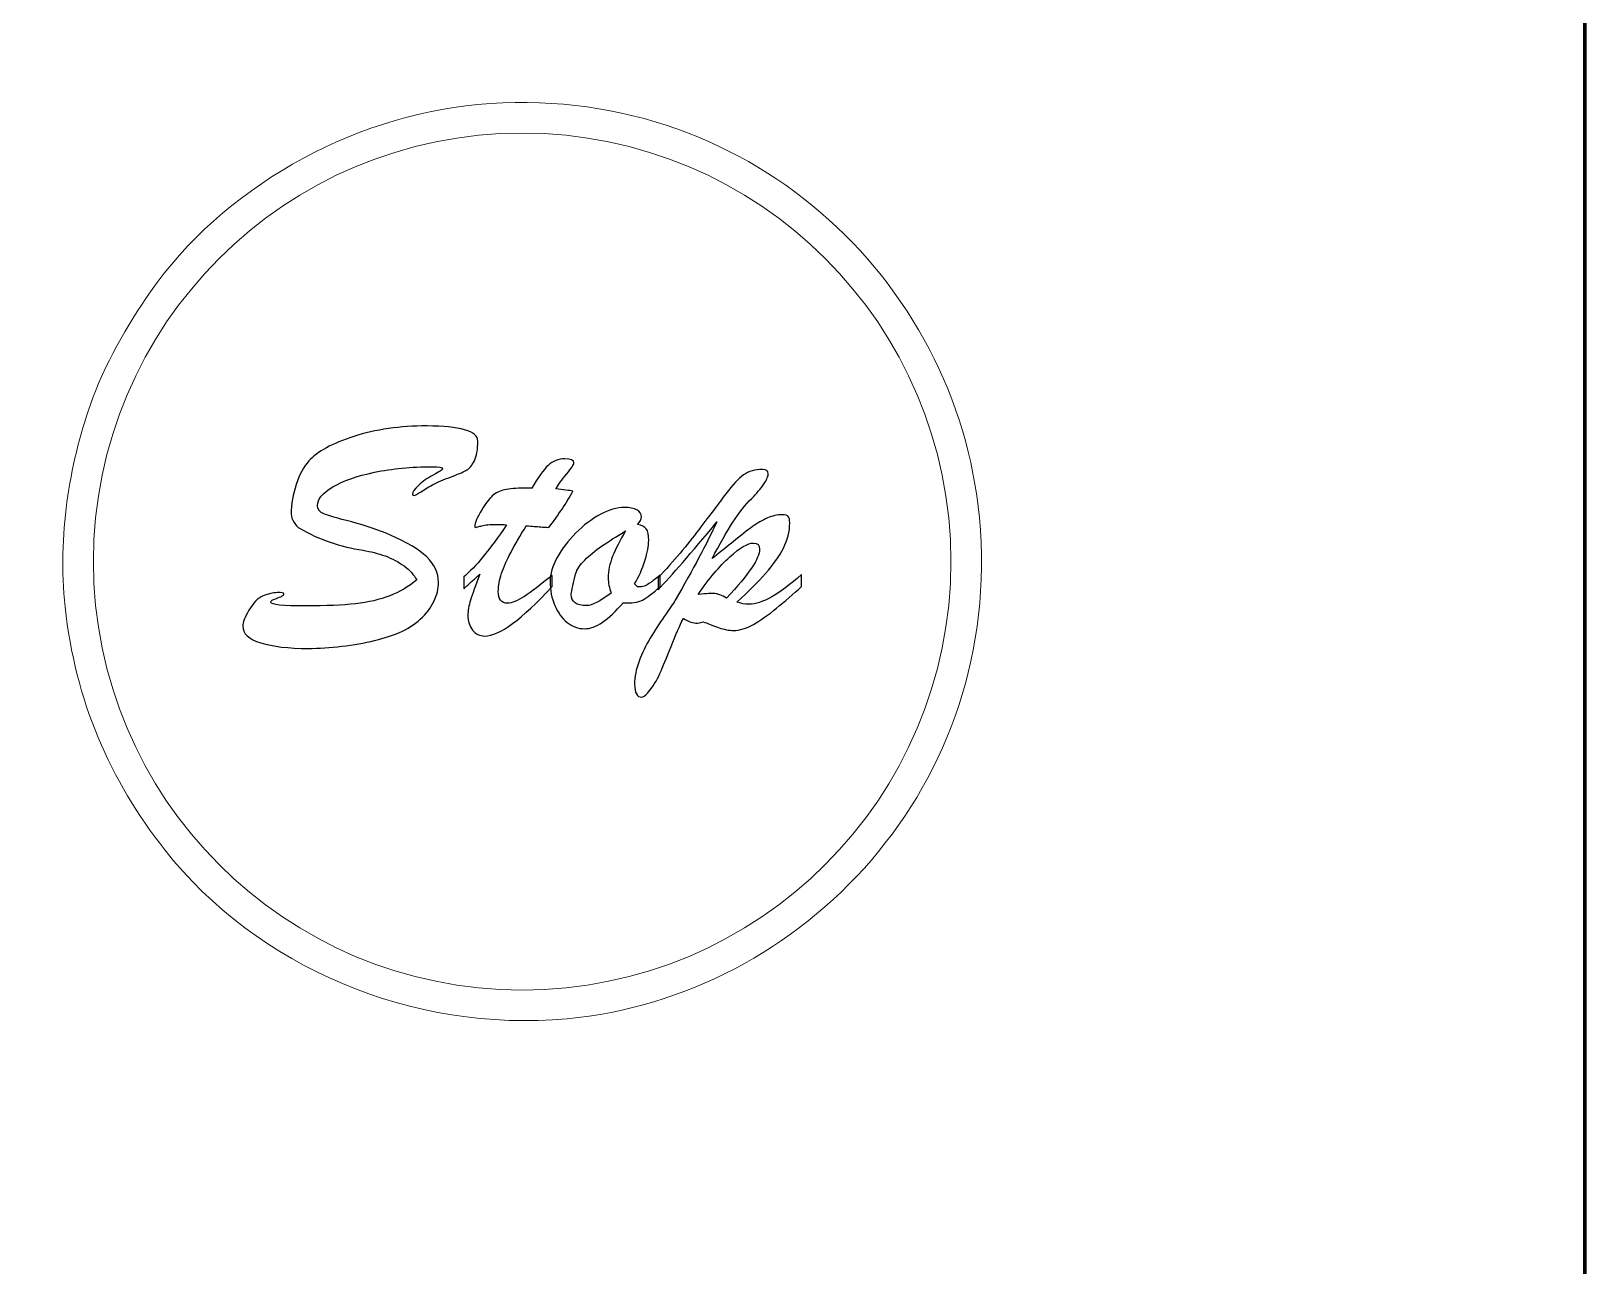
# Model space of a CAD drawing. Header units: millimetres. Extents: x -35 to 35, y -40.2 to 39.8.
# Drawn here: x 9.63 to 35, y -15.51 to 4.67 of the extents above; entities that cross this region are included whole.
import ezdxf

# ---------------------------------------------------------------- set-up
doc = ezdxf.new("R2010")
doc.units = ezdxf.units.MM
doc.header["$MEASUREMENT"] = 0
doc.layers.add('layer 1', color=7, linetype='Continuous')

msp = doc.modelspace()

# ---------------------------------------------------------------- linework, layer by layer
at = {"layer": 'layer 1', "color": 142, "lineweight": 20}
msp.add_ellipse((17.6478, -4), major_axis=(7.0001, 0), ratio=0.9999857, dxfattribs=at)
at = {"layer": 'layer 1', "color": 253, "lineweight": 70}
msp.add_open_spline([(-29.2, 39.8101), (-29.2, 39.8101), (29.1999, 39.8101), (29.1999, 39.8101), (29.1999, 39.8101), (32.39, 39.8101), (35, 37.2001), (35, 34.0102), (35, 34.0102), (35, 34.0102), (35, -34.39), (35, -34.39), (35, -34.39), (35, -37.5799), (32.39, -40.1899), (29.1999, -40.1899), (29.1999, -40.1899), (29.1999, -40.1899), (-29.2, -40.1899), (-29.2, -40.1899), (-29.2, -40.1899), (-32.3901, -40.1899), (-35, -37.5799), (-35, -34.39), (-35, -34.39), (-35, -34.39), (-35, 34.0102), (-35, 34.0102), (-35, 34.0102), (-35, 37.2001), (-32.3901, 39.8101), (-29.2, 39.8101)], degree=3, knots=[0, 0, 0, 0, 0.1111111, 0.1111111, 0.1111111, 0.1111111, 0.2222222, 0.2222222, 0.2222222, 0.2222222, 0.3333333, 0.3333333, 0.3333333, 0.3333333, 0.4444444, 0.4444444, 0.4444444, 0.4444444, 0.5555556, 0.5555556, 0.5555556, 0.5555556, 0.6666667, 0.6666667, 0.6666667, 0.6666667, 0.7777778, 0.7777778, 0.7777778, 0.7777778, 1, 1, 1, 1], dxfattribs=at)
at = {"layer": 'layer 1', "color": 251, "lineweight": 9}
msp.add_open_spline([(10.1861, -4.7412), (10.3485, -6.2775), (10.9176, -7.5745), (11.8124, -8.71), (11.8124, -8.71), (13.3221, -10.6256), (15.8502, -11.7031), (18.3828, -11.468), (18.3828, -11.468), (22.2408, -11.11), (25.5242, -7.6451), (25.1127, -3.2819), (25.1127, -3.2819), (24.7452, 0.615), (21.2997, 3.8667), (16.9226, 3.4666), (16.9226, 3.4666), (14.8282, 3.2751), (12.7376, 2.078), (11.5751, 0.4017), (11.5751, 0.4017), (11.1895, -0.1543), (10.8312, -0.7734), (10.601, -1.4319), (10.601, -1.4319), (10.2477, -2.4429), (10.0623, -3.5702), (10.1861, -4.7412)], degree=3, knots=[0, 0, 0, 0, 0.125, 0.125, 0.125, 0.125, 0.25, 0.25, 0.25, 0.25, 0.375, 0.375, 0.375, 0.375, 0.5, 0.5, 0.5, 0.5, 0.625, 0.625, 0.625, 0.625, 0.75, 0.75, 0.75, 0.75, 1, 1, 1, 1], dxfattribs=at)
at = {"layer": 'layer 1', "color": 142}
for points, knots in [([(15.9261, -4.3011), (15.88, -4.2164), (15.8113, -4.1402), (15.7191, -4.0725), (15.7191, -4.0725), (15.6279, -4.0048), (15.5244, -3.9502), (15.4096, -3.9088), (15.4096, -3.9088), (15.2948, -3.8674), (15.1744, -3.8364), (15.0503, -3.8166), (15.0503, -3.8166), (14.6796, -3.7611), (14.3334, -3.6416), (14.0117, -3.4554), (14.0117, -3.4554), (13.9844, -3.4413), (13.9552, -3.4102), (13.9242, -3.3622), (13.9242, -3.3622), (13.8932, -3.3143), (13.8772, -3.2682), (13.8772, -3.224), (13.8772, -3.224), (13.8772, -3.0631), (13.9044, -2.9003), (13.9581, -2.7385), (13.9581, -2.7385), (14.0126, -2.5758), (14.0813, -2.4488), (14.166, -2.3566), (14.166, -2.3566), (14.3014, -2.2042), (14.546, -2.0706), (14.8997, -1.9559), (14.8997, -1.9559), (15.2535, -1.842), (15.6514, -1.7846), (16.0945, -1.7846), (16.0945, -1.7846), (16.3588, -1.7846), (16.563, -1.8053), (16.7078, -1.8458), (16.7078, -1.8458), (16.8518, -1.8862), (16.9242, -1.9483), (16.9242, -2.033), (16.9242, -2.033), (16.9242, -2.1713), (16.9044, -2.2785), (16.8668, -2.3538), (16.8668, -2.3538), (16.8292, -2.429), (16.7887, -2.4789), (16.7464, -2.5043), (16.7464, -2.5043), (16.7031, -2.5288), (16.6269, -2.5626), (16.5187, -2.605), (16.5187, -2.605), (16.403, -2.6454), (16.3024, -2.6877), (16.2168, -2.732), (16.2168, -2.732), (16.1312, -2.7762), (16.0587, -2.8185), (15.9976, -2.859), (15.9976, -2.859), (15.9374, -2.8994), (15.8997, -2.9192), (15.8847, -2.9192), (15.8847, -2.9192), (15.8668, -2.9192), (15.8574, -2.9116), (15.8574, -2.8975), (15.8574, -2.8975), (15.8574, -2.8655), (15.8894, -2.8185), (15.9552, -2.7555), (15.9552, -2.7555), (16.0202, -2.6915), (16.1011, -2.636), (16.1961, -2.588), (16.1961, -2.588), (16.2977, -2.5353), (16.3475, -2.5015), (16.3475, -2.4864), (16.3475, -2.4864), (16.3475, -2.4629), (16.292, -2.4507), (16.1801, -2.4507), (16.1801, -2.4507), (15.8395, -2.4507), (15.5263, -2.4808), (15.2375, -2.5419), (15.2375, -2.5419), (14.9487, -2.6021), (14.7219, -2.6821), (14.5554, -2.7809), (14.5554, -2.7809), (14.3889, -2.8806), (14.3061, -2.9812), (14.3061, -3.0838), (14.3061, -3.0838), (14.3061, -3.1487), (14.3409, -3.1939), (14.4096, -3.2202), (14.4096, -3.2202), (14.4783, -3.2465), (14.6307, -3.2917), (14.8659, -3.3538), (14.8659, -3.3538), (15.1001, -3.4159), (15.3108, -3.4883), (15.4962, -3.5683), (15.4962, -3.5683), (15.7624, -3.6821), (15.9599, -3.8006), (16.0888, -3.9239), (16.0888, -3.9239), (16.2177, -4.0471), (16.2817, -4.1844), (16.2817, -4.3368), (16.2817, -4.3368), (16.2817, -4.4413), (16.2563, -4.5466), (16.2055, -4.652), (16.2055, -4.652), (16.1556, -4.7574), (16.0813, -4.8543), (15.9844, -4.9427), (15.9844, -4.9427), (15.8866, -5.0302), (15.7746, -5.1026), (15.6476, -5.16), (15.6476, -5.16), (15.5394, -5.2061), (15.403, -5.2494), (15.2393, -5.2898), (15.2393, -5.2898), (15.0747, -5.3303), (14.8969, -5.3622), (14.705, -5.3848), (14.705, -5.3848), (14.5131, -5.4083), (14.3297, -5.4196), (14.1556, -5.4196), (14.1556, -5.4196), (13.8339, -5.4196), (13.5752, -5.3895), (13.3795, -5.3284), (13.3795, -5.3284), (13.1838, -5.2682), (13.086, -5.176), (13.086, -5.0527), (13.086, -5.0527), (13.086, -4.9982), (13.1189, -4.9126), (13.1857, -4.7959), (13.1857, -4.7959), (13.2516, -4.6793), (13.3297, -4.6003), (13.42, -4.5598), (13.42, -4.5598), (13.499, -4.5288), (13.5752, -4.5109), (13.6486, -4.5062), (13.6486, -4.5062), (13.7219, -4.5015), (13.7586, -4.5099), (13.7586, -4.5325), (13.7586, -4.5325), (13.7586, -4.5382), (13.7558, -4.5438), (13.7502, -4.5495), (13.7502, -4.5495), (13.7445, -4.5542), (13.7389, -4.5589), (13.7313, -4.5626), (13.7313, -4.5626), (13.7238, -4.5664), (13.7163, -4.5701), (13.7088, -4.5739), (13.7088, -4.5739), (13.6721, -4.589), (13.6429, -4.6003), (13.6194, -4.6087), (13.6194, -4.6087), (13.5968, -4.6162), (13.578, -4.6247), (13.5648, -4.6332), (13.5648, -4.6332), (13.5507, -4.6416), (13.5441, -4.6529), (13.5441, -4.667), (13.5441, -4.667), (13.5441, -4.7056), (13.7342, -4.7254), (14.1142, -4.7254), (14.1142, -4.7254), (14.4444, -4.7254), (14.7154, -4.7131), (14.9261, -4.6896), (14.9261, -4.6896), (15.1377, -4.6661), (15.324, -4.6228), (15.4858, -4.5598), (15.4858, -4.5598), (15.6467, -4.4977), (15.7944, -4.4112), (15.9261, -4.3011)], [0, 0, 0, 0, 0.0185185, 0.0185185, 0.0185185, 0.0185185, 0.037037, 0.037037, 0.037037, 0.037037, 0.0555556, 0.0555556, 0.0555556, 0.0555556, 0.0740741, 0.0740741, 0.0740741, 0.0740741, 0.0925926, 0.0925926, 0.0925926, 0.0925926, 0.1111111, 0.1111111, 0.1111111, 0.1111111, 0.1296296, 0.1296296, 0.1296296, 0.1296296, 0.1481481, 0.1481481, 0.1481481, 0.1481481, 0.1666667, 0.1666667, 0.1666667, 0.1666667, 0.1851852, 0.1851852, 0.1851852, 0.1851852, 0.2037037, 0.2037037, 0.2037037, 0.2037037, 0.2222222, 0.2222222, 0.2222222, 0.2222222, 0.2407407, 0.2407407, 0.2407407, 0.2407407, 0.2592593, 0.2592593, 0.2592593, 0.2592593, 0.2777778, 0.2777778, 0.2777778, 0.2777778, 0.2962963, 0.2962963, 0.2962963, 0.2962963, 0.3148148, 0.3148148, 0.3148148, 0.3148148, 0.3333333, 0.3333333, 0.3333333, 0.3333333, 0.3518519, 0.3518519, 0.3518519, 0.3518519, 0.3703704, 0.3703704, 0.3703704, 0.3703704, 0.3888889, 0.3888889, 0.3888889, 0.3888889, 0.4074074, 0.4074074, 0.4074074, 0.4074074, 0.4259259, 0.4259259, 0.4259259, 0.4259259, 0.4444444, 0.4444444, 0.4444444, 0.4444444, 0.462963, 0.462963, 0.462963, 0.462963, 0.4814815, 0.4814815, 0.4814815, 0.4814815, 0.5, 0.5, 0.5, 0.5, 0.5185185, 0.5185185, 0.5185185, 0.5185185, 0.537037, 0.537037, 0.537037, 0.537037, 0.5555556, 0.5555556, 0.5555556, 0.5555556, 0.5740741, 0.5740741, 0.5740741, 0.5740741, 0.5925926, 0.5925926, 0.5925926, 0.5925926, 0.6111111, 0.6111111, 0.6111111, 0.6111111, 0.6296296, 0.6296296, 0.6296296, 0.6296296, 0.6481481, 0.6481481, 0.6481481, 0.6481481, 0.6666667, 0.6666667, 0.6666667, 0.6666667, 0.6851852, 0.6851852, 0.6851852, 0.6851852, 0.7037037, 0.7037037, 0.7037037, 0.7037037, 0.7222222, 0.7222222, 0.7222222, 0.7222222, 0.7407407, 0.7407407, 0.7407407, 0.7407407, 0.7592593, 0.7592593, 0.7592593, 0.7592593, 0.7777778, 0.7777778, 0.7777778, 0.7777778, 0.7962963, 0.7962963, 0.7962963, 0.7962963, 0.8148148, 0.8148148, 0.8148148, 0.8148148, 0.8333333, 0.8333333, 0.8333333, 0.8333333, 0.8518519, 0.8518519, 0.8518519, 0.8518519, 0.8703704, 0.8703704, 0.8703704, 0.8703704, 0.8888889, 0.8888889, 0.8888889, 0.8888889, 0.9074074, 0.9074074, 0.9074074, 0.9074074, 0.9259259, 0.9259259, 0.9259259, 0.9259259, 0.9444444, 0.9444444, 0.9444444, 0.9444444, 0.962963, 0.962963, 0.962963, 0.962963, 1, 1, 1, 1]), ([(17.6881, -2.8006), (17.6881, -2.8006), (17.8066, -2.8006), (17.8066, -2.8006), (17.8066, -2.8006), (17.9045, -2.6257), (17.9919, -2.5024), (18.071, -2.43), (18.071, -2.43), (18.15, -2.3575), (18.2403, -2.3209), (18.341, -2.3209), (18.341, -2.3209), (18.4426, -2.3209), (18.4934, -2.3444), (18.4934, -2.3895), (18.4934, -2.3895), (18.4934, -2.4121), (18.4538, -2.4714), (18.3748, -2.5692), (18.3748, -2.5692), (18.2958, -2.6661), (18.2356, -2.7479), (18.1951, -2.8147), (18.1951, -2.8147), (18.2572, -2.8213), (18.3137, -2.8279), (18.3617, -2.8336), (18.3617, -2.8336), (18.4106, -2.8392), (18.4491, -2.8439), (18.4764, -2.8477), (18.4764, -2.8477), (18.372, -3.0415), (18.2403, -3.24), (18.0823, -3.4432), (18.0823, -3.4432), (18.0305, -3.4394), (17.9872, -3.4366), (17.9524, -3.4337), (17.9524, -3.4337), (17.9176, -3.4309), (17.8828, -3.4281), (17.8461, -3.4253), (17.8461, -3.4253), (17.8104, -3.4225), (17.7671, -3.4196), (17.7154, -3.4159), (17.7154, -3.4159), (17.6166, -3.5758), (17.5329, -3.7188), (17.4661, -3.8448), (17.4661, -3.8448), (17.3993, -3.9709), (17.3475, -4.0866), (17.3118, -4.192), (17.3118, -4.192), (17.276, -4.2964), (17.2582, -4.3961), (17.2582, -4.4892), (17.2582, -4.4892), (17.2582, -4.6162), (17.309, -4.6802), (17.4096, -4.6802), (17.4096, -4.6802), (17.4792, -4.6802), (17.5714, -4.6426), (17.6843, -4.5683), (17.6843, -4.5683), (17.7972, -4.4939), (17.9477, -4.3801), (18.1378, -4.2258), (18.1378, -4.2258), (18.1378, -4.2258), (18.1378, -4.4093), (18.1378, -4.4093), (18.1378, -4.4093), (17.6411, -4.9474), (17.2742, -5.2164), (17.0371, -5.2164), (17.0371, -5.2164), (16.9543, -5.2164), (16.8875, -5.1844), (16.8377, -5.1205), (16.8377, -5.1205), (16.7869, -5.0556), (16.7615, -4.9728), (16.7615, -4.8721), (16.7615, -4.8721), (16.7615, -4.8044), (16.7756, -4.7235), (16.8038, -4.6304), (16.8038, -4.6304), (16.833, -4.5363), (16.8838, -4.3952), (16.9571, -4.2061), (16.9571, -4.2061), (16.9317, -4.2287), (16.9073, -4.2494), (16.8847, -4.271), (16.8847, -4.271), (16.8612, -4.2917), (16.8405, -4.3114), (16.8207, -4.3284), (16.8207, -4.3284), (16.8019, -4.3463), (16.7812, -4.3641), (16.7586, -4.3839), (16.7586, -4.3839), (16.737, -4.4027), (16.7144, -4.4225), (16.6928, -4.4431), (16.6928, -4.4431), (16.6928, -4.4431), (16.6928, -4.2522), (16.6928, -4.2522), (16.6928, -4.2522), (16.8856, -4.0904), (17.1189, -3.8063), (17.3936, -3.3989), (17.3936, -3.3989), (17.3654, -3.398), (17.34, -3.3961), (17.3156, -3.3952), (17.3156, -3.3952), (17.292, -3.3942), (17.2638, -3.3942), (17.2309, -3.3942), (17.2309, -3.3942), (17.1218, -3.3942), (17.0409, -3.4008), (16.9882, -3.4159), (16.9882, -3.4159), (16.9656, -3.4215), (16.9449, -3.4272), (16.9261, -3.4337), (16.9261, -3.4337), (16.9063, -3.4403), (16.8932, -3.4432), (16.8856, -3.4432), (16.8856, -3.4432), (16.8781, -3.4432), (16.8744, -3.4375), (16.8744, -3.4272), (16.8744, -3.4272), (16.8744, -3.367), (16.912, -3.2766), (16.9882, -3.1562), (16.9882, -3.1562), (17.0484, -3.0537), (17.1058, -2.9775), (17.1603, -2.9276), (17.1603, -2.9276), (17.2149, -2.8778), (17.2808, -2.8439), (17.3588, -2.827), (17.3588, -2.827), (17.4369, -2.8091), (17.547, -2.8006), (17.6881, -2.8006)], [0, 0, 0, 0, 0.0243902, 0.0243902, 0.0243902, 0.0243902, 0.0487805, 0.0487805, 0.0487805, 0.0487805, 0.0731707, 0.0731707, 0.0731707, 0.0731707, 0.097561, 0.097561, 0.097561, 0.097561, 0.1219512, 0.1219512, 0.1219512, 0.1219512, 0.1463415, 0.1463415, 0.1463415, 0.1463415, 0.1707317, 0.1707317, 0.1707317, 0.1707317, 0.195122, 0.195122, 0.195122, 0.195122, 0.2195122, 0.2195122, 0.2195122, 0.2195122, 0.2439024, 0.2439024, 0.2439024, 0.2439024, 0.2682927, 0.2682927, 0.2682927, 0.2682927, 0.2926829, 0.2926829, 0.2926829, 0.2926829, 0.3170732, 0.3170732, 0.3170732, 0.3170732, 0.3414634, 0.3414634, 0.3414634, 0.3414634, 0.3658537, 0.3658537, 0.3658537, 0.3658537, 0.3902439, 0.3902439, 0.3902439, 0.3902439, 0.4146341, 0.4146341, 0.4146341, 0.4146341, 0.4390244, 0.4390244, 0.4390244, 0.4390244, 0.4634146, 0.4634146, 0.4634146, 0.4634146, 0.4878049, 0.4878049, 0.4878049, 0.4878049, 0.5121951, 0.5121951, 0.5121951, 0.5121951, 0.5365854, 0.5365854, 0.5365854, 0.5365854, 0.5609756, 0.5609756, 0.5609756, 0.5609756, 0.5853659, 0.5853659, 0.5853659, 0.5853659, 0.6097561, 0.6097561, 0.6097561, 0.6097561, 0.6341463, 0.6341463, 0.6341463, 0.6341463, 0.6585366, 0.6585366, 0.6585366, 0.6585366, 0.6829268, 0.6829268, 0.6829268, 0.6829268, 0.7073171, 0.7073171, 0.7073171, 0.7073171, 0.7317073, 0.7317073, 0.7317073, 0.7317073, 0.7560976, 0.7560976, 0.7560976, 0.7560976, 0.7804878, 0.7804878, 0.7804878, 0.7804878, 0.804878, 0.804878, 0.804878, 0.804878, 0.8292683, 0.8292683, 0.8292683, 0.8292683, 0.8536585, 0.8536585, 0.8536585, 0.8536585, 0.8780488, 0.8780488, 0.8780488, 0.8780488, 0.902439, 0.902439, 0.902439, 0.902439, 0.9268293, 0.9268293, 0.9268293, 0.9268293, 0.9512195, 0.9512195, 0.9512195, 0.9512195, 1, 1, 1, 1]), ([(19.8659, -4.4601), (19.8659, -4.4601), (19.8659, -4.2682), (19.8659, -4.2682), (19.8659, -4.2682), (20.1236, -3.9888), (20.3457, -3.7254), (20.5319, -3.4798), (20.5319, -3.4798), (20.7182, -3.2334), (20.8659, -3.0377), (20.9741, -2.8928), (20.9741, -2.8928), (21.0823, -2.7479), (21.1782, -2.6454), (21.261, -2.5852), (21.261, -2.5852), (21.3438, -2.5259), (21.4473, -2.4958), (21.5724, -2.4958), (21.5724, -2.4958), (21.6345, -2.4958), (21.6665, -2.5193), (21.6665, -2.5673), (21.6665, -2.5673), (21.6665, -2.6059), (21.6411, -2.6633), (21.5903, -2.7385), (21.5903, -2.7385), (21.5395, -2.8138), (21.4745, -2.8909), (21.3955, -2.97), (21.3955, -2.97), (21.2911, -3.0734), (21.1886, -3.2023), (21.0888, -3.3575), (21.0888, -3.3575), (20.9882, -3.5128), (20.8753, -3.7113), (20.7483, -3.9521), (20.7483, -3.9521), (20.8471, -3.8749), (20.9618, -3.7828), (21.0917, -3.6774), (21.0917, -3.6774), (21.2205, -3.572), (21.3268, -3.4892), (21.4087, -3.429), (21.4087, -3.429), (21.4905, -3.3698), (21.5714, -3.3227), (21.6514, -3.2879), (21.6514, -3.2879), (21.7314, -3.2531), (21.8113, -3.2352), (21.8922, -3.2352), (21.8922, -3.2352), (21.944, -3.2352), (21.9769, -3.2447), (21.9929, -3.2625), (21.9929, -3.2625), (22.0089, -3.2813), (22.0164, -3.3171), (22.0164, -3.3698), (22.0164, -3.3698), (22.0164, -3.5099), (21.9825, -3.6463), (21.9148, -3.779), (21.9148, -3.779), (21.8461, -3.9116), (21.7492, -4.0499), (21.6222, -4.1929), (21.6222, -4.1929), (21.4952, -4.3368), (21.3391, -4.4921), (21.1528, -4.6614), (21.1528, -4.6614), (21.2177, -4.6849), (21.2836, -4.6971), (21.3522, -4.6971), (21.3522, -4.6971), (21.5649, -4.6971), (21.8508, -4.5344), (22.2093, -4.2098), (22.2093, -4.2098), (22.2093, -4.2098), (22.2093, -4.4083), (22.2093, -4.4083), (22.2093, -4.4083), (22.07, -4.5335), (21.9327, -4.6511), (21.8, -4.7621), (21.8, -4.7621), (21.6665, -4.8721), (21.5413, -4.9606), (21.4237, -5.0264), (21.4237, -5.0264), (21.3062, -5.0932), (21.198, -5.1261), (21.0982, -5.1261), (21.0982, -5.1261), (21.0616, -5.1261), (21.023, -5.1224), (20.9816, -5.1139), (20.9816, -5.1139), (20.9402, -5.1054), (20.9016, -5.0951), (20.8668, -5.0828), (20.8668, -5.0828), (20.832, -5.0716), (20.7869, -5.0546), (20.7314, -5.032), (20.7314, -5.032), (20.6768, -5.0095), (20.6345, -4.9944), (20.6053, -4.985), (20.6053, -4.985), (20.546, -5.0001), (20.5131, -5.0076), (20.5056, -5.0076), (20.5056, -5.0076), (20.4416, -5.0076), (20.3664, -4.9812), (20.2798, -4.9295), (20.2798, -4.9295), (20.2187, -5.0471), (20.1528, -5.1986), (20.0804, -5.3858), (20.0804, -5.3858), (20.007, -5.572), (19.9459, -5.7197), (19.8969, -5.8298), (19.8969, -5.8298), (19.8471, -5.9399), (19.7812, -6.0452), (19.6984, -6.1468), (19.6984, -6.1468), (19.6523, -6.1929), (19.6204, -6.2155), (19.6015, -6.2155), (19.6015, -6.2155), (19.5225, -6.2155), (19.483, -6.1459), (19.483, -6.0057), (19.483, -6.0057), (19.483, -5.8844), (19.5075, -5.7583), (19.5564, -5.6275), (19.5564, -5.6275), (19.6053, -5.4958), (19.6646, -5.3717), (19.7351, -5.2541), (19.7351, -5.2541), (19.8066, -5.1365), (19.8838, -5.017), (19.9684, -4.8966), (19.9684, -4.8966), (20.0531, -4.7771), (20.1124, -4.6868), (20.1472, -4.6285), (20.1472, -4.6285), (20.4379, -4.1289), (20.6636, -3.7047), (20.8254, -3.3538), (20.8254, -3.3538), (20.403, -3.8674), (20.0832, -4.2362), (19.8659, -4.4601)], [0, 0, 0, 0, 0.0232558, 0.0232558, 0.0232558, 0.0232558, 0.0465116, 0.0465116, 0.0465116, 0.0465116, 0.0697674, 0.0697674, 0.0697674, 0.0697674, 0.0930233, 0.0930233, 0.0930233, 0.0930233, 0.1162791, 0.1162791, 0.1162791, 0.1162791, 0.1395349, 0.1395349, 0.1395349, 0.1395349, 0.1627907, 0.1627907, 0.1627907, 0.1627907, 0.1860465, 0.1860465, 0.1860465, 0.1860465, 0.2093023, 0.2093023, 0.2093023, 0.2093023, 0.2325581, 0.2325581, 0.2325581, 0.2325581, 0.255814, 0.255814, 0.255814, 0.255814, 0.2790698, 0.2790698, 0.2790698, 0.2790698, 0.3023256, 0.3023256, 0.3023256, 0.3023256, 0.3255814, 0.3255814, 0.3255814, 0.3255814, 0.3488372, 0.3488372, 0.3488372, 0.3488372, 0.372093, 0.372093, 0.372093, 0.372093, 0.3953488, 0.3953488, 0.3953488, 0.3953488, 0.4186047, 0.4186047, 0.4186047, 0.4186047, 0.4418605, 0.4418605, 0.4418605, 0.4418605, 0.4651163, 0.4651163, 0.4651163, 0.4651163, 0.4883721, 0.4883721, 0.4883721, 0.4883721, 0.5116279, 0.5116279, 0.5116279, 0.5116279, 0.5348837, 0.5348837, 0.5348837, 0.5348837, 0.5581395, 0.5581395, 0.5581395, 0.5581395, 0.5813953, 0.5813953, 0.5813953, 0.5813953, 0.6046512, 0.6046512, 0.6046512, 0.6046512, 0.627907, 0.627907, 0.627907, 0.627907, 0.6511628, 0.6511628, 0.6511628, 0.6511628, 0.6744186, 0.6744186, 0.6744186, 0.6744186, 0.6976744, 0.6976744, 0.6976744, 0.6976744, 0.7209302, 0.7209302, 0.7209302, 0.7209302, 0.744186, 0.744186, 0.744186, 0.744186, 0.7674419, 0.7674419, 0.7674419, 0.7674419, 0.7906977, 0.7906977, 0.7906977, 0.7906977, 0.8139535, 0.8139535, 0.8139535, 0.8139535, 0.8372093, 0.8372093, 0.8372093, 0.8372093, 0.8604651, 0.8604651, 0.8604651, 0.8604651, 0.8837209, 0.8837209, 0.8837209, 0.8837209, 0.9069767, 0.9069767, 0.9069767, 0.9069767, 0.9302326, 0.9302326, 0.9302326, 0.9302326, 0.9534884, 0.9534884, 0.9534884, 0.9534884, 1, 1, 1, 1]), ([(19.9035, -4.224), (19.9035, -4.224), (19.9035, -4.4083), (19.9035, -4.4083), (19.9035, -4.4083), (19.7822, -4.5184), (19.6853, -4.5918), (19.6119, -4.6294), (19.6119, -4.6294), (19.5385, -4.6661), (19.4331, -4.6802), (19.2949, -4.6727), (19.2949, -4.6727), (19.0569, -4.9558), (18.8461, -5.0979), (18.6646, -5.0979), (18.6646, -5.0979), (18.5611, -5.0979), (18.468, -5.064), (18.3833, -4.9963), (18.3833, -4.9963), (18.2986, -4.9276), (18.2309, -4.8354), (18.181, -4.7178), (18.181, -4.7178), (18.1302, -4.6003), (18.1048, -4.4685), (18.1048, -4.3237), (18.1048, -4.3237), (18.1048, -4.2061), (18.1434, -4.0753), (18.2215, -3.9323), (18.2215, -3.9323), (18.2996, -3.7893), (18.4012, -3.6558), (18.5253, -3.5316), (18.5253, -3.5316), (18.6486, -3.4074), (18.7812, -3.3077), (18.9233, -3.2315), (18.9233, -3.2315), (19.0644, -3.1553), (19.1961, -3.1167), (19.3165, -3.1167), (19.3165, -3.1167), (19.403, -3.1167), (19.4708, -3.1299), (19.5206, -3.1562), (19.5206, -3.1562), (19.5705, -3.1835), (19.595, -3.2202), (19.595, -3.2682), (19.595, -3.2682), (19.595, -3.3049), (19.5743, -3.3472), (19.5319, -3.3952), (19.5319, -3.3952), (19.6015, -3.4093), (19.6495, -3.4337), (19.6749, -3.4676), (19.6749, -3.4676), (19.7003, -3.5015), (19.7135, -3.5636), (19.7135, -3.6539), (19.7135, -3.6539), (19.7135, -3.7423), (19.6928, -3.8533), (19.6514, -3.9869), (19.6514, -3.9869), (19.61, -4.1214), (19.5536, -4.2465), (19.4821, -4.3641), (19.4821, -4.3641), (19.4821, -4.3641), (19.5319, -4.414), (19.5319, -4.414), (19.5319, -4.414), (19.5319, -4.414), (19.5733, -4.414), (19.5733, -4.414), (19.5733, -4.414), (19.6044, -4.414), (19.6354, -4.4055), (19.6655, -4.3905), (19.6655, -4.3905), (19.6956, -4.3745), (19.7229, -4.3585), (19.7464, -4.3406), (19.7464, -4.3406), (19.7709, -4.3237), (19.8226, -4.2842), (19.9035, -4.224)], [0, 0, 0, 0, 0.0416667, 0.0416667, 0.0416667, 0.0416667, 0.0833333, 0.0833333, 0.0833333, 0.0833333, 0.125, 0.125, 0.125, 0.125, 0.1666667, 0.1666667, 0.1666667, 0.1666667, 0.2083333, 0.2083333, 0.2083333, 0.2083333, 0.25, 0.25, 0.25, 0.25, 0.2916667, 0.2916667, 0.2916667, 0.2916667, 0.3333333, 0.3333333, 0.3333333, 0.3333333, 0.375, 0.375, 0.375, 0.375, 0.4166667, 0.4166667, 0.4166667, 0.4166667, 0.4583333, 0.4583333, 0.4583333, 0.4583333, 0.5, 0.5, 0.5, 0.5, 0.5416667, 0.5416667, 0.5416667, 0.5416667, 0.5833333, 0.5833333, 0.5833333, 0.5833333, 0.625, 0.625, 0.625, 0.625, 0.6666667, 0.6666667, 0.6666667, 0.6666667, 0.7083333, 0.7083333, 0.7083333, 0.7083333, 0.75, 0.75, 0.75, 0.75, 0.7916667, 0.7916667, 0.7916667, 0.7916667, 0.8333333, 0.8333333, 0.8333333, 0.8333333, 0.875, 0.875, 0.875, 0.875, 0.9166667, 0.9166667, 0.9166667, 0.9166667, 1, 1, 1, 1]), ([(19.3363, -3.5005), (19.1839, -3.5918), (19.054, -3.6755), (18.9449, -3.7498), (18.9449, -3.7498), (18.8367, -3.8241), (18.7455, -3.8994), (18.6693, -3.9756), (18.6693, -3.9756), (18.594, -4.0518), (18.5442, -4.128), (18.5178, -4.2051), (18.5178, -4.2051), (18.4717, -4.4102), (18.4491, -4.5212), (18.4491, -4.5382), (18.4491, -4.5382), (18.4491, -4.6595), (18.5338, -4.7197), (18.7031, -4.7197), (18.7031, -4.7197), (18.7822, -4.7197), (18.9139, -4.652), (19.1001, -4.5165), (19.1001, -4.5165), (19.0691, -4.43), (19.0531, -4.3472), (19.0531, -4.2682), (19.0531, -4.2682), (19.0531, -4.1525), (19.0766, -4.0349), (19.1246, -3.9145), (19.1246, -3.9145), (19.1726, -3.794), (19.2431, -3.6567), (19.3363, -3.5005)], [0, 0, 0, 0, 0.1, 0.1, 0.1, 0.1, 0.2, 0.2, 0.2, 0.2, 0.3, 0.3, 0.3, 0.3, 0.4, 0.4, 0.4, 0.4, 0.5, 0.5, 0.5, 0.5, 0.6, 0.6, 0.6, 0.6, 0.7, 0.7, 0.7, 0.7, 0.8, 0.8, 0.8, 0.8, 1, 1, 1, 1]), ([(20.9854, -4.5955), (21.1669, -4.4046), (21.3024, -4.2418), (21.3918, -4.1082), (21.3918, -4.1082), (21.4811, -3.9737), (21.5253, -3.8712), (21.5253, -3.7997), (21.5253, -3.7997), (21.5253, -3.732), (21.4915, -3.6981), (21.4237, -3.6981), (21.4237, -3.6981), (21.3316, -3.6981), (21.2027, -3.7733), (21.0362, -3.9248), (21.0362, -3.9248), (20.8697, -4.0763), (20.6984, -4.2804), (20.5225, -4.5372), (20.5225, -4.5372), (20.658, -4.5231), (20.7492, -4.5175), (20.7953, -4.5222), (20.7953, -4.5222), (20.8405, -4.5269), (20.9045, -4.5513), (20.9854, -4.5955)], [0, 0, 0, 0, 0.125, 0.125, 0.125, 0.125, 0.25, 0.25, 0.25, 0.25, 0.375, 0.375, 0.375, 0.375, 0.5, 0.5, 0.5, 0.5, 0.625, 0.625, 0.625, 0.625, 0.75, 0.75, 0.75, 0.75, 1, 1, 1, 1])]:
    msp.add_open_spline(points, degree=3, knots=knots, dxfattribs=at)
at = {"layer": 'layer 1', "color": 142, "lineweight": 9}
for points, knots in [([(15.9261, -4.3011), (15.88, -4.2164), (15.8113, -4.1402), (15.7191, -4.0725), (15.7191, -4.0725), (15.6279, -4.0048), (15.5244, -3.9502), (15.4096, -3.9088), (15.4096, -3.9088), (15.2948, -3.8674), (15.1744, -3.8364), (15.0503, -3.8166), (15.0503, -3.8166), (14.6796, -3.7611), (14.3334, -3.6416), (14.0117, -3.4554), (14.0117, -3.4554), (13.9844, -3.4413), (13.9552, -3.4102), (13.9242, -3.3622), (13.9242, -3.3622), (13.8932, -3.3143), (13.8772, -3.2682), (13.8772, -3.224), (13.8772, -3.224), (13.8772, -3.0631), (13.9044, -2.9003), (13.9581, -2.7385), (13.9581, -2.7385), (14.0126, -2.5758), (14.0813, -2.4488), (14.166, -2.3566), (14.166, -2.3566), (14.3014, -2.2042), (14.546, -2.0706), (14.8997, -1.9559), (14.8997, -1.9559), (15.2535, -1.842), (15.6514, -1.7846), (16.0945, -1.7846), (16.0945, -1.7846), (16.3588, -1.7846), (16.563, -1.8053), (16.7078, -1.8458), (16.7078, -1.8458), (16.8518, -1.8862), (16.9242, -1.9483), (16.9242, -2.033), (16.9242, -2.033), (16.9242, -2.1713), (16.9044, -2.2785), (16.8668, -2.3538), (16.8668, -2.3538), (16.8292, -2.429), (16.7887, -2.4789), (16.7464, -2.5043), (16.7464, -2.5043), (16.7031, -2.5288), (16.6269, -2.5626), (16.5187, -2.605), (16.5187, -2.605), (16.403, -2.6454), (16.3024, -2.6877), (16.2168, -2.732), (16.2168, -2.732), (16.1312, -2.7762), (16.0587, -2.8185), (15.9976, -2.859), (15.9976, -2.859), (15.9374, -2.8994), (15.8997, -2.9192), (15.8847, -2.9192), (15.8847, -2.9192), (15.8668, -2.9192), (15.8574, -2.9116), (15.8574, -2.8975), (15.8574, -2.8975), (15.8574, -2.8655), (15.8894, -2.8185), (15.9552, -2.7555), (15.9552, -2.7555), (16.0202, -2.6915), (16.1011, -2.636), (16.1961, -2.588), (16.1961, -2.588), (16.2977, -2.5353), (16.3475, -2.5015), (16.3475, -2.4864), (16.3475, -2.4864), (16.3475, -2.4629), (16.292, -2.4507), (16.1801, -2.4507), (16.1801, -2.4507), (15.8395, -2.4507), (15.5263, -2.4808), (15.2375, -2.5419), (15.2375, -2.5419), (14.9487, -2.6021), (14.7219, -2.6821), (14.5554, -2.7809), (14.5554, -2.7809), (14.3889, -2.8806), (14.3061, -2.9812), (14.3061, -3.0838), (14.3061, -3.0838), (14.3061, -3.1487), (14.3409, -3.1939), (14.4096, -3.2202), (14.4096, -3.2202), (14.4783, -3.2465), (14.6307, -3.2917), (14.8659, -3.3538), (14.8659, -3.3538), (15.1001, -3.4159), (15.3108, -3.4883), (15.4962, -3.5683), (15.4962, -3.5683), (15.7624, -3.6821), (15.9599, -3.8006), (16.0888, -3.9239), (16.0888, -3.9239), (16.2177, -4.0471), (16.2817, -4.1844), (16.2817, -4.3368), (16.2817, -4.3368), (16.2817, -4.4413), (16.2563, -4.5466), (16.2055, -4.652), (16.2055, -4.652), (16.1556, -4.7574), (16.0813, -4.8543), (15.9844, -4.9427), (15.9844, -4.9427), (15.8866, -5.0302), (15.7746, -5.1026), (15.6476, -5.16), (15.6476, -5.16), (15.5394, -5.2061), (15.403, -5.2494), (15.2393, -5.2898), (15.2393, -5.2898), (15.0747, -5.3303), (14.8969, -5.3622), (14.705, -5.3848), (14.705, -5.3848), (14.5131, -5.4083), (14.3297, -5.4196), (14.1556, -5.4196), (14.1556, -5.4196), (13.8339, -5.4196), (13.5752, -5.3895), (13.3795, -5.3284), (13.3795, -5.3284), (13.1838, -5.2682), (13.086, -5.176), (13.086, -5.0527), (13.086, -5.0527), (13.086, -4.9982), (13.1189, -4.9126), (13.1857, -4.7959), (13.1857, -4.7959), (13.2516, -4.6793), (13.3297, -4.6003), (13.42, -4.5598), (13.42, -4.5598), (13.499, -4.5288), (13.5752, -4.5109), (13.6486, -4.5062), (13.6486, -4.5062), (13.7219, -4.5015), (13.7586, -4.5099), (13.7586, -4.5325), (13.7586, -4.5325), (13.7586, -4.5382), (13.7558, -4.5438), (13.7502, -4.5495), (13.7502, -4.5495), (13.7445, -4.5542), (13.7389, -4.5589), (13.7313, -4.5626), (13.7313, -4.5626), (13.7238, -4.5664), (13.7163, -4.5701), (13.7088, -4.5739), (13.7088, -4.5739), (13.6721, -4.589), (13.6429, -4.6003), (13.6194, -4.6087), (13.6194, -4.6087), (13.5968, -4.6162), (13.578, -4.6247), (13.5648, -4.6332), (13.5648, -4.6332), (13.5507, -4.6416), (13.5441, -4.6529), (13.5441, -4.667), (13.5441, -4.667), (13.5441, -4.7056), (13.7342, -4.7254), (14.1142, -4.7254), (14.1142, -4.7254), (14.4444, -4.7254), (14.7154, -4.7131), (14.9261, -4.6896), (14.9261, -4.6896), (15.1377, -4.6661), (15.324, -4.6228), (15.4858, -4.5598), (15.4858, -4.5598), (15.6467, -4.4977), (15.7944, -4.4112), (15.9261, -4.3011)], [0, 0, 0, 0, 0.0185185, 0.0185185, 0.0185185, 0.0185185, 0.037037, 0.037037, 0.037037, 0.037037, 0.0555556, 0.0555556, 0.0555556, 0.0555556, 0.0740741, 0.0740741, 0.0740741, 0.0740741, 0.0925926, 0.0925926, 0.0925926, 0.0925926, 0.1111111, 0.1111111, 0.1111111, 0.1111111, 0.1296296, 0.1296296, 0.1296296, 0.1296296, 0.1481481, 0.1481481, 0.1481481, 0.1481481, 0.1666667, 0.1666667, 0.1666667, 0.1666667, 0.1851852, 0.1851852, 0.1851852, 0.1851852, 0.2037037, 0.2037037, 0.2037037, 0.2037037, 0.2222222, 0.2222222, 0.2222222, 0.2222222, 0.2407407, 0.2407407, 0.2407407, 0.2407407, 0.2592593, 0.2592593, 0.2592593, 0.2592593, 0.2777778, 0.2777778, 0.2777778, 0.2777778, 0.2962963, 0.2962963, 0.2962963, 0.2962963, 0.3148148, 0.3148148, 0.3148148, 0.3148148, 0.3333333, 0.3333333, 0.3333333, 0.3333333, 0.3518519, 0.3518519, 0.3518519, 0.3518519, 0.3703704, 0.3703704, 0.3703704, 0.3703704, 0.3888889, 0.3888889, 0.3888889, 0.3888889, 0.4074074, 0.4074074, 0.4074074, 0.4074074, 0.4259259, 0.4259259, 0.4259259, 0.4259259, 0.4444444, 0.4444444, 0.4444444, 0.4444444, 0.462963, 0.462963, 0.462963, 0.462963, 0.4814815, 0.4814815, 0.4814815, 0.4814815, 0.5, 0.5, 0.5, 0.5, 0.5185185, 0.5185185, 0.5185185, 0.5185185, 0.537037, 0.537037, 0.537037, 0.537037, 0.5555556, 0.5555556, 0.5555556, 0.5555556, 0.5740741, 0.5740741, 0.5740741, 0.5740741, 0.5925926, 0.5925926, 0.5925926, 0.5925926, 0.6111111, 0.6111111, 0.6111111, 0.6111111, 0.6296296, 0.6296296, 0.6296296, 0.6296296, 0.6481481, 0.6481481, 0.6481481, 0.6481481, 0.6666667, 0.6666667, 0.6666667, 0.6666667, 0.6851852, 0.6851852, 0.6851852, 0.6851852, 0.7037037, 0.7037037, 0.7037037, 0.7037037, 0.7222222, 0.7222222, 0.7222222, 0.7222222, 0.7407407, 0.7407407, 0.7407407, 0.7407407, 0.7592593, 0.7592593, 0.7592593, 0.7592593, 0.7777778, 0.7777778, 0.7777778, 0.7777778, 0.7962963, 0.7962963, 0.7962963, 0.7962963, 0.8148148, 0.8148148, 0.8148148, 0.8148148, 0.8333333, 0.8333333, 0.8333333, 0.8333333, 0.8518519, 0.8518519, 0.8518519, 0.8518519, 0.8703704, 0.8703704, 0.8703704, 0.8703704, 0.8888889, 0.8888889, 0.8888889, 0.8888889, 0.9074074, 0.9074074, 0.9074074, 0.9074074, 0.9259259, 0.9259259, 0.9259259, 0.9259259, 0.9444444, 0.9444444, 0.9444444, 0.9444444, 0.962963, 0.962963, 0.962963, 0.962963, 1, 1, 1, 1]), ([(17.6881, -2.8006), (17.6881, -2.8006), (17.8066, -2.8006), (17.8066, -2.8006), (17.8066, -2.8006), (17.9045, -2.6257), (17.9919, -2.5024), (18.071, -2.43), (18.071, -2.43), (18.15, -2.3575), (18.2403, -2.3209), (18.341, -2.3209), (18.341, -2.3209), (18.4426, -2.3209), (18.4934, -2.3444), (18.4934, -2.3895), (18.4934, -2.3895), (18.4934, -2.4121), (18.4538, -2.4714), (18.3748, -2.5692), (18.3748, -2.5692), (18.2958, -2.6661), (18.2356, -2.7479), (18.1951, -2.8147), (18.1951, -2.8147), (18.2572, -2.8213), (18.3137, -2.8279), (18.3617, -2.8336), (18.3617, -2.8336), (18.4106, -2.8392), (18.4491, -2.8439), (18.4764, -2.8477), (18.4764, -2.8477), (18.372, -3.0415), (18.2403, -3.24), (18.0823, -3.4432), (18.0823, -3.4432), (18.0305, -3.4394), (17.9872, -3.4366), (17.9524, -3.4337), (17.9524, -3.4337), (17.9176, -3.4309), (17.8828, -3.4281), (17.8461, -3.4253), (17.8461, -3.4253), (17.8104, -3.4225), (17.7671, -3.4196), (17.7154, -3.4159), (17.7154, -3.4159), (17.6166, -3.5758), (17.5329, -3.7188), (17.4661, -3.8448), (17.4661, -3.8448), (17.3993, -3.9709), (17.3475, -4.0866), (17.3118, -4.192), (17.3118, -4.192), (17.276, -4.2964), (17.2582, -4.3961), (17.2582, -4.4892), (17.2582, -4.4892), (17.2582, -4.6162), (17.309, -4.6802), (17.4096, -4.6802), (17.4096, -4.6802), (17.4792, -4.6802), (17.5714, -4.6426), (17.6843, -4.5683), (17.6843, -4.5683), (17.7972, -4.4939), (17.9477, -4.3801), (18.1378, -4.2258), (18.1378, -4.2258), (18.1378, -4.2258), (18.1378, -4.4093), (18.1378, -4.4093), (18.1378, -4.4093), (17.6411, -4.9474), (17.2742, -5.2164), (17.0371, -5.2164), (17.0371, -5.2164), (16.9543, -5.2164), (16.8875, -5.1844), (16.8377, -5.1205), (16.8377, -5.1205), (16.7869, -5.0556), (16.7615, -4.9728), (16.7615, -4.8721), (16.7615, -4.8721), (16.7615, -4.8044), (16.7756, -4.7235), (16.8038, -4.6304), (16.8038, -4.6304), (16.833, -4.5363), (16.8838, -4.3952), (16.9571, -4.2061), (16.9571, -4.2061), (16.9317, -4.2287), (16.9073, -4.2494), (16.8847, -4.271), (16.8847, -4.271), (16.8612, -4.2917), (16.8405, -4.3114), (16.8207, -4.3284), (16.8207, -4.3284), (16.8019, -4.3463), (16.7812, -4.3641), (16.7586, -4.3839), (16.7586, -4.3839), (16.737, -4.4027), (16.7144, -4.4225), (16.6928, -4.4431), (16.6928, -4.4431), (16.6928, -4.4431), (16.6928, -4.2522), (16.6928, -4.2522), (16.6928, -4.2522), (16.8856, -4.0904), (17.1189, -3.8063), (17.3936, -3.3989), (17.3936, -3.3989), (17.3654, -3.398), (17.34, -3.3961), (17.3156, -3.3952), (17.3156, -3.3952), (17.292, -3.3942), (17.2638, -3.3942), (17.2309, -3.3942), (17.2309, -3.3942), (17.1218, -3.3942), (17.0409, -3.4008), (16.9882, -3.4159), (16.9882, -3.4159), (16.9656, -3.4215), (16.9449, -3.4272), (16.9261, -3.4337), (16.9261, -3.4337), (16.9063, -3.4403), (16.8932, -3.4432), (16.8856, -3.4432), (16.8856, -3.4432), (16.8781, -3.4432), (16.8744, -3.4375), (16.8744, -3.4272), (16.8744, -3.4272), (16.8744, -3.367), (16.912, -3.2766), (16.9882, -3.1562), (16.9882, -3.1562), (17.0484, -3.0537), (17.1058, -2.9775), (17.1603, -2.9276), (17.1603, -2.9276), (17.2149, -2.8778), (17.2808, -2.8439), (17.3588, -2.827), (17.3588, -2.827), (17.4369, -2.8091), (17.547, -2.8006), (17.6881, -2.8006)], [0, 0, 0, 0, 0.0243902, 0.0243902, 0.0243902, 0.0243902, 0.0487805, 0.0487805, 0.0487805, 0.0487805, 0.0731707, 0.0731707, 0.0731707, 0.0731707, 0.097561, 0.097561, 0.097561, 0.097561, 0.1219512, 0.1219512, 0.1219512, 0.1219512, 0.1463415, 0.1463415, 0.1463415, 0.1463415, 0.1707317, 0.1707317, 0.1707317, 0.1707317, 0.195122, 0.195122, 0.195122, 0.195122, 0.2195122, 0.2195122, 0.2195122, 0.2195122, 0.2439024, 0.2439024, 0.2439024, 0.2439024, 0.2682927, 0.2682927, 0.2682927, 0.2682927, 0.2926829, 0.2926829, 0.2926829, 0.2926829, 0.3170732, 0.3170732, 0.3170732, 0.3170732, 0.3414634, 0.3414634, 0.3414634, 0.3414634, 0.3658537, 0.3658537, 0.3658537, 0.3658537, 0.3902439, 0.3902439, 0.3902439, 0.3902439, 0.4146341, 0.4146341, 0.4146341, 0.4146341, 0.4390244, 0.4390244, 0.4390244, 0.4390244, 0.4634146, 0.4634146, 0.4634146, 0.4634146, 0.4878049, 0.4878049, 0.4878049, 0.4878049, 0.5121951, 0.5121951, 0.5121951, 0.5121951, 0.5365854, 0.5365854, 0.5365854, 0.5365854, 0.5609756, 0.5609756, 0.5609756, 0.5609756, 0.5853659, 0.5853659, 0.5853659, 0.5853659, 0.6097561, 0.6097561, 0.6097561, 0.6097561, 0.6341463, 0.6341463, 0.6341463, 0.6341463, 0.6585366, 0.6585366, 0.6585366, 0.6585366, 0.6829268, 0.6829268, 0.6829268, 0.6829268, 0.7073171, 0.7073171, 0.7073171, 0.7073171, 0.7317073, 0.7317073, 0.7317073, 0.7317073, 0.7560976, 0.7560976, 0.7560976, 0.7560976, 0.7804878, 0.7804878, 0.7804878, 0.7804878, 0.804878, 0.804878, 0.804878, 0.804878, 0.8292683, 0.8292683, 0.8292683, 0.8292683, 0.8536585, 0.8536585, 0.8536585, 0.8536585, 0.8780488, 0.8780488, 0.8780488, 0.8780488, 0.902439, 0.902439, 0.902439, 0.902439, 0.9268293, 0.9268293, 0.9268293, 0.9268293, 0.9512195, 0.9512195, 0.9512195, 0.9512195, 1, 1, 1, 1]), ([(19.8659, -4.4601), (19.8659, -4.4601), (19.8659, -4.2682), (19.8659, -4.2682), (19.8659, -4.2682), (20.1236, -3.9888), (20.3457, -3.7254), (20.5319, -3.4798), (20.5319, -3.4798), (20.7182, -3.2334), (20.8659, -3.0377), (20.9741, -2.8928), (20.9741, -2.8928), (21.0823, -2.7479), (21.1782, -2.6454), (21.261, -2.5852), (21.261, -2.5852), (21.3438, -2.5259), (21.4473, -2.4958), (21.5724, -2.4958), (21.5724, -2.4958), (21.6345, -2.4958), (21.6665, -2.5193), (21.6665, -2.5673), (21.6665, -2.5673), (21.6665, -2.6059), (21.6411, -2.6633), (21.5903, -2.7385), (21.5903, -2.7385), (21.5395, -2.8138), (21.4745, -2.8909), (21.3955, -2.97), (21.3955, -2.97), (21.2911, -3.0734), (21.1886, -3.2023), (21.0888, -3.3575), (21.0888, -3.3575), (20.9882, -3.5128), (20.8753, -3.7113), (20.7483, -3.9521), (20.7483, -3.9521), (20.8471, -3.8749), (20.9618, -3.7828), (21.0917, -3.6774), (21.0917, -3.6774), (21.2205, -3.572), (21.3268, -3.4892), (21.4087, -3.429), (21.4087, -3.429), (21.4905, -3.3698), (21.5714, -3.3227), (21.6514, -3.2879), (21.6514, -3.2879), (21.7314, -3.2531), (21.8113, -3.2352), (21.8922, -3.2352), (21.8922, -3.2352), (21.944, -3.2352), (21.9769, -3.2447), (21.9929, -3.2625), (21.9929, -3.2625), (22.0089, -3.2813), (22.0164, -3.3171), (22.0164, -3.3698), (22.0164, -3.3698), (22.0164, -3.5099), (21.9825, -3.6463), (21.9148, -3.779), (21.9148, -3.779), (21.8461, -3.9116), (21.7492, -4.0499), (21.6222, -4.1929), (21.6222, -4.1929), (21.4952, -4.3368), (21.3391, -4.4921), (21.1528, -4.6614), (21.1528, -4.6614), (21.2177, -4.6849), (21.2836, -4.6971), (21.3522, -4.6971), (21.3522, -4.6971), (21.5649, -4.6971), (21.8508, -4.5344), (22.2093, -4.2098), (22.2093, -4.2098), (22.2093, -4.2098), (22.2093, -4.4083), (22.2093, -4.4083), (22.2093, -4.4083), (22.07, -4.5335), (21.9327, -4.6511), (21.8, -4.7621), (21.8, -4.7621), (21.6665, -4.8721), (21.5413, -4.9606), (21.4237, -5.0264), (21.4237, -5.0264), (21.3062, -5.0932), (21.198, -5.1261), (21.0982, -5.1261), (21.0982, -5.1261), (21.0616, -5.1261), (21.023, -5.1224), (20.9816, -5.1139), (20.9816, -5.1139), (20.9402, -5.1054), (20.9016, -5.0951), (20.8668, -5.0828), (20.8668, -5.0828), (20.832, -5.0716), (20.7869, -5.0546), (20.7314, -5.032), (20.7314, -5.032), (20.6768, -5.0095), (20.6345, -4.9944), (20.6053, -4.985), (20.6053, -4.985), (20.546, -5.0001), (20.5131, -5.0076), (20.5056, -5.0076), (20.5056, -5.0076), (20.4416, -5.0076), (20.3664, -4.9812), (20.2798, -4.9295), (20.2798, -4.9295), (20.2187, -5.0471), (20.1528, -5.1986), (20.0804, -5.3858), (20.0804, -5.3858), (20.007, -5.572), (19.9459, -5.7197), (19.8969, -5.8298), (19.8969, -5.8298), (19.8471, -5.9399), (19.7812, -6.0452), (19.6984, -6.1468), (19.6984, -6.1468), (19.6523, -6.1929), (19.6204, -6.2155), (19.6015, -6.2155), (19.6015, -6.2155), (19.5225, -6.2155), (19.483, -6.1459), (19.483, -6.0057), (19.483, -6.0057), (19.483, -5.8844), (19.5075, -5.7583), (19.5564, -5.6275), (19.5564, -5.6275), (19.6053, -5.4958), (19.6646, -5.3717), (19.7351, -5.2541), (19.7351, -5.2541), (19.8066, -5.1365), (19.8838, -5.017), (19.9684, -4.8966), (19.9684, -4.8966), (20.0531, -4.7771), (20.1124, -4.6868), (20.1472, -4.6285), (20.1472, -4.6285), (20.4379, -4.1289), (20.6636, -3.7047), (20.8254, -3.3538), (20.8254, -3.3538), (20.403, -3.8674), (20.0832, -4.2362), (19.8659, -4.4601)], [0, 0, 0, 0, 0.0232558, 0.0232558, 0.0232558, 0.0232558, 0.0465116, 0.0465116, 0.0465116, 0.0465116, 0.0697674, 0.0697674, 0.0697674, 0.0697674, 0.0930233, 0.0930233, 0.0930233, 0.0930233, 0.1162791, 0.1162791, 0.1162791, 0.1162791, 0.1395349, 0.1395349, 0.1395349, 0.1395349, 0.1627907, 0.1627907, 0.1627907, 0.1627907, 0.1860465, 0.1860465, 0.1860465, 0.1860465, 0.2093023, 0.2093023, 0.2093023, 0.2093023, 0.2325581, 0.2325581, 0.2325581, 0.2325581, 0.255814, 0.255814, 0.255814, 0.255814, 0.2790698, 0.2790698, 0.2790698, 0.2790698, 0.3023256, 0.3023256, 0.3023256, 0.3023256, 0.3255814, 0.3255814, 0.3255814, 0.3255814, 0.3488372, 0.3488372, 0.3488372, 0.3488372, 0.372093, 0.372093, 0.372093, 0.372093, 0.3953488, 0.3953488, 0.3953488, 0.3953488, 0.4186047, 0.4186047, 0.4186047, 0.4186047, 0.4418605, 0.4418605, 0.4418605, 0.4418605, 0.4651163, 0.4651163, 0.4651163, 0.4651163, 0.4883721, 0.4883721, 0.4883721, 0.4883721, 0.5116279, 0.5116279, 0.5116279, 0.5116279, 0.5348837, 0.5348837, 0.5348837, 0.5348837, 0.5581395, 0.5581395, 0.5581395, 0.5581395, 0.5813953, 0.5813953, 0.5813953, 0.5813953, 0.6046512, 0.6046512, 0.6046512, 0.6046512, 0.627907, 0.627907, 0.627907, 0.627907, 0.6511628, 0.6511628, 0.6511628, 0.6511628, 0.6744186, 0.6744186, 0.6744186, 0.6744186, 0.6976744, 0.6976744, 0.6976744, 0.6976744, 0.7209302, 0.7209302, 0.7209302, 0.7209302, 0.744186, 0.744186, 0.744186, 0.744186, 0.7674419, 0.7674419, 0.7674419, 0.7674419, 0.7906977, 0.7906977, 0.7906977, 0.7906977, 0.8139535, 0.8139535, 0.8139535, 0.8139535, 0.8372093, 0.8372093, 0.8372093, 0.8372093, 0.8604651, 0.8604651, 0.8604651, 0.8604651, 0.8837209, 0.8837209, 0.8837209, 0.8837209, 0.9069767, 0.9069767, 0.9069767, 0.9069767, 0.9302326, 0.9302326, 0.9302326, 0.9302326, 0.9534884, 0.9534884, 0.9534884, 0.9534884, 1, 1, 1, 1]), ([(19.9035, -4.224), (19.9035, -4.224), (19.9035, -4.4083), (19.9035, -4.4083), (19.9035, -4.4083), (19.7822, -4.5184), (19.6853, -4.5918), (19.6119, -4.6294), (19.6119, -4.6294), (19.5385, -4.6661), (19.4331, -4.6802), (19.2949, -4.6727), (19.2949, -4.6727), (19.0569, -4.9558), (18.8461, -5.0979), (18.6646, -5.0979), (18.6646, -5.0979), (18.5611, -5.0979), (18.468, -5.064), (18.3833, -4.9963), (18.3833, -4.9963), (18.2986, -4.9276), (18.2309, -4.8354), (18.181, -4.7178), (18.181, -4.7178), (18.1302, -4.6003), (18.1048, -4.4685), (18.1048, -4.3237), (18.1048, -4.3237), (18.1048, -4.2061), (18.1434, -4.0753), (18.2215, -3.9323), (18.2215, -3.9323), (18.2996, -3.7893), (18.4012, -3.6558), (18.5253, -3.5316), (18.5253, -3.5316), (18.6486, -3.4074), (18.7812, -3.3077), (18.9233, -3.2315), (18.9233, -3.2315), (19.0644, -3.1553), (19.1961, -3.1167), (19.3165, -3.1167), (19.3165, -3.1167), (19.403, -3.1167), (19.4708, -3.1299), (19.5206, -3.1562), (19.5206, -3.1562), (19.5705, -3.1835), (19.595, -3.2202), (19.595, -3.2682), (19.595, -3.2682), (19.595, -3.3049), (19.5743, -3.3472), (19.5319, -3.3952), (19.5319, -3.3952), (19.6015, -3.4093), (19.6495, -3.4337), (19.6749, -3.4676), (19.6749, -3.4676), (19.7003, -3.5015), (19.7135, -3.5636), (19.7135, -3.6539), (19.7135, -3.6539), (19.7135, -3.7423), (19.6928, -3.8533), (19.6514, -3.9869), (19.6514, -3.9869), (19.61, -4.1214), (19.5536, -4.2465), (19.4821, -4.3641), (19.4821, -4.3641), (19.4821, -4.3641), (19.5319, -4.414), (19.5319, -4.414), (19.5319, -4.414), (19.5319, -4.414), (19.5733, -4.414), (19.5733, -4.414), (19.5733, -4.414), (19.6044, -4.414), (19.6354, -4.4055), (19.6655, -4.3905), (19.6655, -4.3905), (19.6956, -4.3745), (19.7229, -4.3585), (19.7464, -4.3406), (19.7464, -4.3406), (19.7709, -4.3237), (19.8226, -4.2842), (19.9035, -4.224)], [0, 0, 0, 0, 0.0416667, 0.0416667, 0.0416667, 0.0416667, 0.0833333, 0.0833333, 0.0833333, 0.0833333, 0.125, 0.125, 0.125, 0.125, 0.1666667, 0.1666667, 0.1666667, 0.1666667, 0.2083333, 0.2083333, 0.2083333, 0.2083333, 0.25, 0.25, 0.25, 0.25, 0.2916667, 0.2916667, 0.2916667, 0.2916667, 0.3333333, 0.3333333, 0.3333333, 0.3333333, 0.375, 0.375, 0.375, 0.375, 0.4166667, 0.4166667, 0.4166667, 0.4166667, 0.4583333, 0.4583333, 0.4583333, 0.4583333, 0.5, 0.5, 0.5, 0.5, 0.5416667, 0.5416667, 0.5416667, 0.5416667, 0.5833333, 0.5833333, 0.5833333, 0.5833333, 0.625, 0.625, 0.625, 0.625, 0.6666667, 0.6666667, 0.6666667, 0.6666667, 0.7083333, 0.7083333, 0.7083333, 0.7083333, 0.75, 0.75, 0.75, 0.75, 0.7916667, 0.7916667, 0.7916667, 0.7916667, 0.8333333, 0.8333333, 0.8333333, 0.8333333, 0.875, 0.875, 0.875, 0.875, 0.9166667, 0.9166667, 0.9166667, 0.9166667, 1, 1, 1, 1]), ([(19.3363, -3.5005), (19.1839, -3.5918), (19.054, -3.6755), (18.9449, -3.7498), (18.9449, -3.7498), (18.8367, -3.8241), (18.7455, -3.8994), (18.6693, -3.9756), (18.6693, -3.9756), (18.594, -4.0518), (18.5442, -4.128), (18.5178, -4.2051), (18.5178, -4.2051), (18.4717, -4.4102), (18.4491, -4.5212), (18.4491, -4.5382), (18.4491, -4.5382), (18.4491, -4.6595), (18.5338, -4.7197), (18.7031, -4.7197), (18.7031, -4.7197), (18.7822, -4.7197), (18.9139, -4.652), (19.1001, -4.5165), (19.1001, -4.5165), (19.0691, -4.43), (19.0531, -4.3472), (19.0531, -4.2682), (19.0531, -4.2682), (19.0531, -4.1525), (19.0766, -4.0349), (19.1246, -3.9145), (19.1246, -3.9145), (19.1726, -3.794), (19.2431, -3.6567), (19.3363, -3.5005)], [0, 0, 0, 0, 0.1, 0.1, 0.1, 0.1, 0.2, 0.2, 0.2, 0.2, 0.3, 0.3, 0.3, 0.3, 0.4, 0.4, 0.4, 0.4, 0.5, 0.5, 0.5, 0.5, 0.6, 0.6, 0.6, 0.6, 0.7, 0.7, 0.7, 0.7, 0.8, 0.8, 0.8, 0.8, 1, 1, 1, 1]), ([(20.9854, -4.5955), (21.1669, -4.4046), (21.3024, -4.2418), (21.3918, -4.1082), (21.3918, -4.1082), (21.4811, -3.9737), (21.5253, -3.8712), (21.5253, -3.7997), (21.5253, -3.7997), (21.5253, -3.732), (21.4915, -3.6981), (21.4237, -3.6981), (21.4237, -3.6981), (21.3316, -3.6981), (21.2027, -3.7733), (21.0362, -3.9248), (21.0362, -3.9248), (20.8697, -4.0763), (20.6984, -4.2804), (20.5225, -4.5372), (20.5225, -4.5372), (20.658, -4.5231), (20.7492, -4.5175), (20.7953, -4.5222), (20.7953, -4.5222), (20.8405, -4.5269), (20.9045, -4.5513), (20.9854, -4.5955)], [0, 0, 0, 0, 0.125, 0.125, 0.125, 0.125, 0.25, 0.25, 0.25, 0.25, 0.375, 0.375, 0.375, 0.375, 0.5, 0.5, 0.5, 0.5, 0.625, 0.625, 0.625, 0.625, 0.75, 0.75, 0.75, 0.75, 1, 1, 1, 1])]:
    msp.add_open_spline(points, degree=3, knots=knots, dxfattribs=at)

doc.saveas('drawing.dxf')
